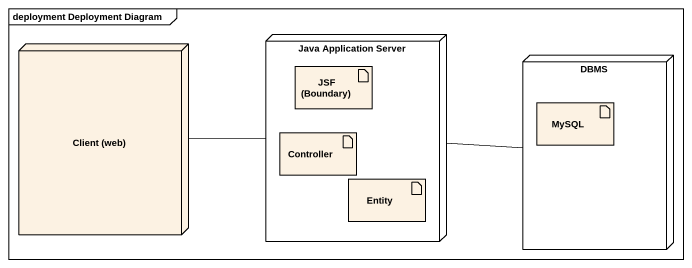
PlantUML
@startuml
mainframe deployment Deployment Diagram
node "Client (web)" as Client_web
node "Java Application Server" as Java_Application_Server {
  artifact "JSF (Boundary)" as JSF_Boundary
  artifact Controller
  artifact "Entity" as Entity_
}
node DBMS {
  artifact MySQL
}
Client_web -right- Java_Application_Server
Java_Application_Server -right- DBMS
@enduml
